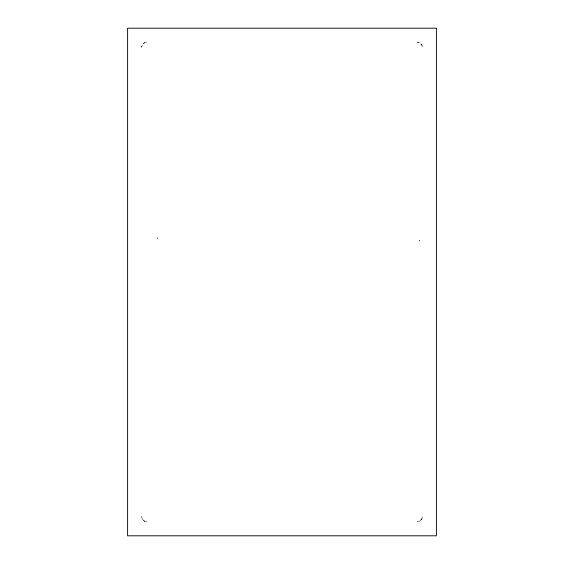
<?xml version="1.0" encoding="UTF-8"?>
<svg xmlns="http://www.w3.org/2000/svg" width="564" height="564" viewBox="0 0 564 564"><rect width="100%" height="100%" fill="white"/><g stroke="black" fill="none" stroke-linecap="round" stroke-linejoin="round"><path stroke-width="0.42" stroke-dasharray="2.82 2.11" d="M141.705 46.678L141.663 47.284L142.213 45L144.356 42.836L142.621 44.33L141.705 46.678M422.337 516.716L421.787 519L422.337 516.716M421.759 519.049L419.595 521.192L417.311 521.742L419.595 521.192L421.759 519.049M144.906 42.589L144.405 42.808L146.689 42.258L144.906 42.589M417.917 42.3L417.311 42.258L419.595 42.808L421.759 44.951L420.265 43.216L417.917 42.3M146.689 521.742L144.405 521.192L146.689 521.742M144.356 521.164L142.213 519L141.663 516.716L142.213 519L144.356 521.164M422.006 45.501L421.787 45L422.337 47.284L422.006 45.501"/><path stroke-width="0.85" d="M419.672 240.863L419.623 240.476M157.772 238.121L157.455 238.177M436.395 28.2L127.605 28.2L127.605 535.8L436.395 535.8L436.395 28.2"/></g></svg>
